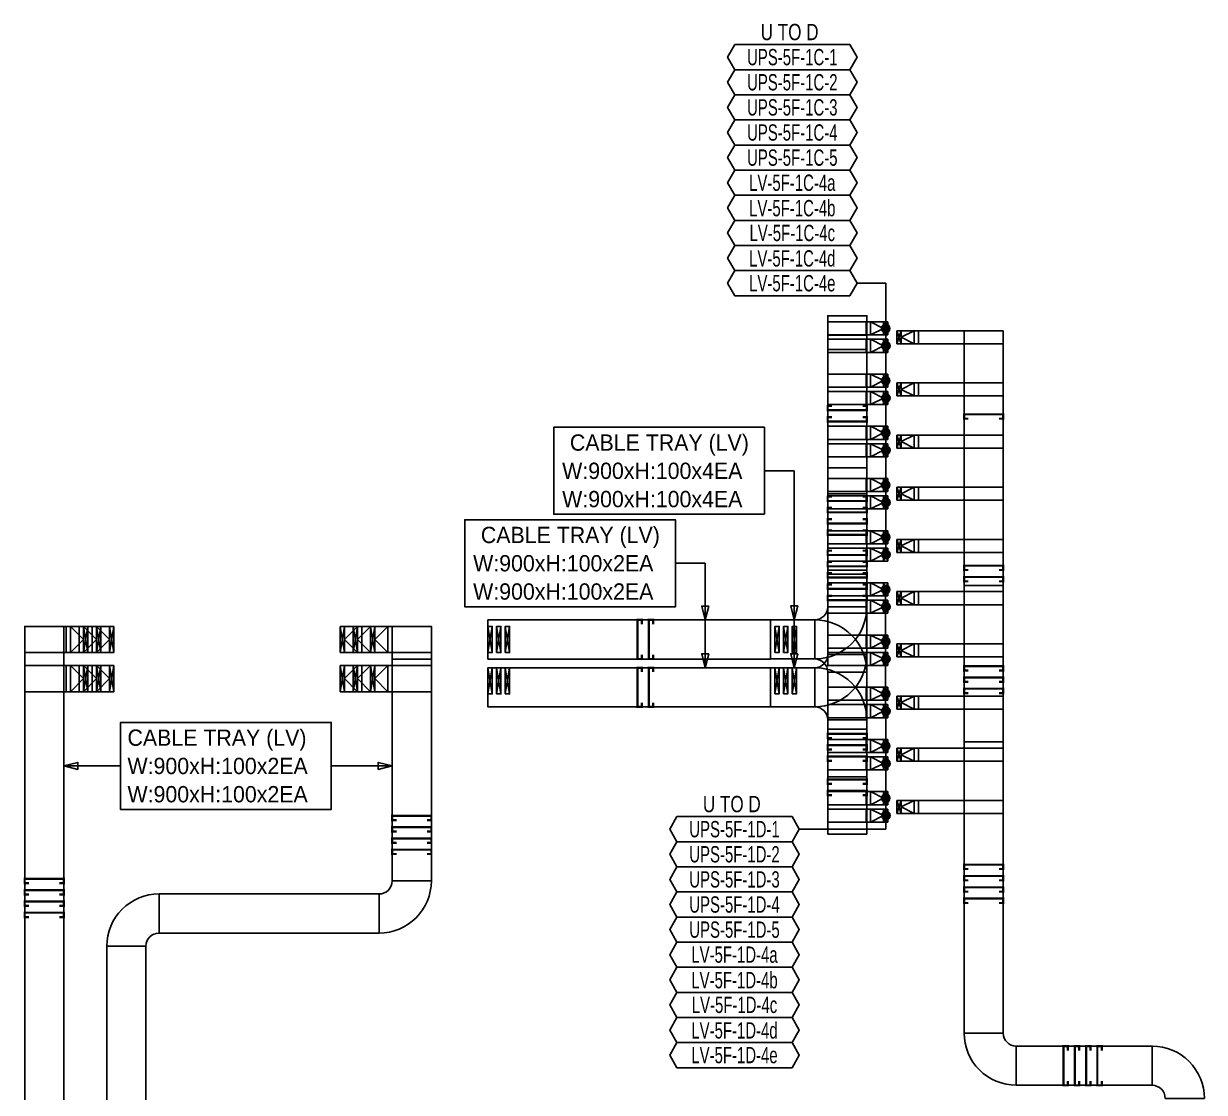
# Model space of a CAD drawing. Header units: millimetres. Extents: x 31670 to 374393, y -351975 to 839589.
# Drawn here: x 310275 to 337425, y 398588 to 423160 of the extents above; entities that cross this region are included whole.
import ezdxf
from ezdxf.enums import TextEntityAlignment as Align

# ---------------------------------------------------------------- set-up
doc = ezdxf.new("R2010")
doc.units = ezdxf.units.MM
doc.header["$LTSCALE"] = 150
for name, color, linetype in [('-----26 Electrical Cable Tray_HV_N', 30, 'Continuous'), ('-----26 Electrical Cable Tray_LV_UPS1', 6, 'Continuous'), ('-----26 Electrical Cable Tray_LV_UPS2', 2, 'Continuous'), ('-----26 Electrical Cable Tray_LV_UPSBAT', 11, 'Continuous'), ('-----29 주기', 1, 'Continuous'), ('-----30 Text', 2, 'Continuous'), ('-----99 Cable Schedule', 2, 'Continuous')]:
    doc.layers.add(name, color=color, linetype=linetype)
doc.styles.add('ELEC', font='')
doc.styles.get('ELEC').set_extended_font_data('Dotum')

# ---------------------------------------------------------------- blocks, each defined once
blk = doc.blocks.new('A$495596483691')
at = {"color": 0}
for p, q in [((100, 600), (0, 600)), ((0, 600), (0, 0)), ((500, 600), (100, 600)), ((500, 0), (500, 600)), ((0, 0), (100, 0)), ((100, 0), (500, 0))]:
    blk.add_line(p, q, dxfattribs=at)
at = {"color": 8}
for p, q in [((400, 300), (100, 600)), ((100, 600), (100, 0)), ((400, 0), (400, 600)), ((400, 600), (500, 0)), ((500, 600), (400, 0)), ((400, 300), (100, 0))]:
    blk.add_line(p, q, dxfattribs=at)
blk = doc.blocks.new('A$550585017316')
at = {"color": 0}
for p, q in [((400, 300), (0, 300)), ((0, 300), (0, 0)), ((500, 300), (400, 300)), ((500, 0), (500, 300)), ((0, 0), (400, 0)), ((400, 0), (500, 0))]:
    blk.add_line(p, q, dxfattribs=at)
at = {"color": 8}
for p, q in [((100, 0), (0, 300)), ((0, 0), (100, 300)), ((100, 150), (400, 300)), ((100, 300), (100, 0)), ((400, 0), (400, 300)), ((100, 150), (400, 0))]:
    blk.add_line(p, q, dxfattribs=at)
blk = doc.blocks.new('A$C9a0ab699')
h = blk.add_hatch(color=0)
edge = h.paths.add_edge_path()
edge.add_arc((64.00719340983778, 64.00719340983778), 64.0071934098378, 720.0000000000341, 1080.000000000034, ccw=False)
at = {"color": 0}
blk.add_circle((64.00719340983778, 64.00719340983778), 64.0071934098378, dxfattribs=at)

msp = doc.modelspace()

# ---------------------------------------------------------------- linework, layer by layer
at = {"layer": '-----26 Electrical Cable Tray_HV_N', "color": 1}
for p, q in [((327309.67757764, 412878.1287486936), (327994.6586072148, 412878.1287486936)), ((325262.7616857484, 410753.167597133), (325947.7427153232, 410753.167597133))]:
    msp.add_line(p, q, dxfattribs=at)
for points in [[(327309.67757764, 411878.1287486936), (327309.67757764, 413878.1287486936), (322463.6581755007, 413878.1287486936), (322463.6581755007, 411878.1287486936)], [(325262.7616857484, 409753.167597133), (325262.7616857484, 411753.167597133), (320416.7422836091, 411753.167597133), (320416.7422836091, 409753.167597133)]]:
    msp.add_lwpolyline(points, close=True, dxfattribs=at)
for points in [[(327994.6589661316, 409451.5882040336), (328074.6589661316, 409771.5882040336), (327914.6589661316, 409771.5882040336), (327994.6589661316, 409451.5882040336), (327994.6581119095, 412878.1287486936)], [(325947.74307424, 409449.9993575179), (326027.74307424, 409769.9993575179), (325867.74307424, 409769.9993575179), (325947.74307424, 409449.9993575179), (325947.7427153232, 410753.167597133)], [(325947.7433767612, 408351.594493241), (326027.7433767612, 408671.594493241), (325867.7433767612, 408671.594493241), (325947.7433767612, 408351.594493241), (325947.7430737965, 409451.609548932)], [(327994.664746261, 408351.5950570013), (328074.664746261, 408671.5950570013), (327914.664746261, 408671.5950570013), (327994.664746261, 408351.5950570013), (327994.6644432963, 409451.6101126923)]]:
    msp.add_lwpolyline(points, dxfattribs=at)
at = {"layer": '-----26 Electrical Cable Tray_HV_N', "color": 1, "elevation": -3.247652379101243e-10}
msp.add_lwpolyline([(312503.2034116384, 405093.0865571192), (312503.2034116384, 407093.0865571192), (317349.2228137777, 407093.0865571192), (317349.2228137777, 405093.0865571192)], close=True, dxfattribs=at)
for points in [[(311200.0351720232, 406093.086916036), (311520.0351720232, 406173.086916036), (311520.0351720232, 406013.086916036), (311200.0351720232, 406093.086916036), (312503.2034116384, 406093.0865571192)], [(318750.00193426, 406093.08699431), (318430.00193426, 406173.08699431), (318430.00193426, 406013.08699431), (318750.00193426, 406093.08699431), (317349.2228137777, 406093.0865571192)]]:
    msp.add_lwpolyline(points, dxfattribs=at)
at = {"layer": '-----26 Electrical Cable Tray_LV_UPS1'}
for points, elevation in [([(329664.3455995221, 409751.5928692318), (328764.3455995221, 409751.5928692318), (328764.3409343238, 416444.8697432568), (329664.3409343238, 416444.8697432568)], -3.247652379101243e-10), ([(329648.9231106067, 416301.5882041135), (328764.3442871577, 416301.5882041135), (328764.3442871577, 416001.5882041135), (329648.9231106067, 416001.5882041135)], 4.659070124867479e-10), ([(329648.9231106067, 415101.5882041135), (328764.3442871577, 415101.5882041135), (328764.3442871577, 414801.5882041135), (329648.9231106067, 414801.5882041135)], 4.659070124867479e-10), ([(329648.9231106067, 413901.5882041135), (328764.3442871577, 413901.5882041135), (328764.3442871577, 413601.5882041135), (329648.9231106067, 413601.5882041135)], 4.659070124867479e-10), ([(329664.3455995221, 409751.5928692318), (328764.3455995221, 409751.5928692318), (328764.3409343238, 412947.9368015878), (329664.3409343238, 412947.9368015878)], -3.247652379101243e-10), ([(329648.9231106067, 412701.5882041135), (328764.3442871577, 412701.5882041135), (328764.3442871577, 412401.5882041135), (329648.9231106067, 412401.5882041135)], 4.659070124867479e-10), ([(329648.9231106067, 411501.5882041135), (328764.3442871577, 411501.5882041135), (328764.3442871577, 411201.5882041135), (329648.9231106067, 411201.5882041135)], 4.659070124867479e-10), ([(329664.3455995221, 409751.5928692318), (328764.3455995221, 409751.5928692318), (328764.3409343238, 410595.883725449), (329664.3409343238, 410595.883725449)], -3.247652379101243e-10), ([(329648.9231106068, 410301.5882041135), (328764.3442871577, 410301.5882041135), (328764.3442871577, 410001.5882041135), (329648.9231106068, 410001.5882041135)], 4.659070124867479e-10), ([(327449.9231097142, 409450.0040227161), (327449.9231097142, 408550.0040227161), (320949.9999995644, 408549.9993575179), (320949.9999995644, 409449.9993575179)], -3.247652379101243e-10), ([(327449.9231097142, 409450.0040227161), (327449.9231097142, 408550.0040227161), (320949.9999995644, 408549.9993575179), (320949.9999995644, 409449.9993575179)], -3.247652379101243e-10), ([(328464.3455995218, 409451.5922495404), (328464.3455995218, 408551.5922495404), (327449.9231097142, 408551.5869190588), (327449.9231097142, 409451.5869190588)], -3.247652379101243e-10), ([(328464.3455995218, 409451.5922495404), (328464.3455995218, 408551.5922495404), (327449.9231097142, 408551.5869190588), (327449.9231097142, 409451.5869190588)], -3.247652379101243e-10), ([(311850.0000000124, 409299.9999999713), (310300.040169657, 409300.0061523067), (310300.040169657, 408700.0061523067), (311850.0000000124, 408699.9999999713)], -6.1140569280439e-10), ([(311250.0000000124, 409299.9999999714), (310300.0401696527, 409300.0019190228), (310300.0401696527, 408700.0019190228), (311250.0000000124, 408699.9999999714)], -6.1140569280439e-10), ([(311550.0000000124, 409299.9999999713), (310300.0401696527, 409299.9976857387), (310300.0401696527, 408699.9976857387), (311550.0000000124, 408699.9999999713)], -6.1140569280439e-10), ([(318049.9999986718, 409299.9980725431), (319650.0000017668, 409299.9938095788), (319650.0000017668, 408699.9938095788), (318049.9999986718, 408699.9980725431)], -3.247652379101243e-10), ([(318349.9999986718, 409299.9980725431), (319650.0000017668, 409299.9938095788), (319650.0000017668, 408699.9938095788), (318349.9999986718, 408699.9980725431)], -3.247652379101243e-10), ([(318649.9999986718, 409299.9980725432), (319650.0000017668, 409299.9938095788), (319650.0000017668, 408699.9938095788), (318649.9999986718, 408699.9980725432)], -3.247652379101243e-10), ([(318749.9999640653, 409299.9980548785), (319649.9999640653, 409299.9980548785), (319650.0041469014, 403449.9987151028), (318750.0041469015, 403449.9987151028)], -3.247652379101243e-10), ([(318749.9999640653, 409299.9980548785), (319649.9999640653, 409299.9980548785), (319650.0041469014, 403449.9987151028), (318750.0041469015, 403449.9987151028)], -3.247652379101243e-10), ([(320949.9999995644, 408699.9993575179), (320949.9999995644, 409299.9993575179), (321049.9999995644, 409299.9993575179), (321049.9999995644, 408699.9993575179)], -3.247652379101243e-10), ([(321149.9999995644, 408699.9993575179), (321149.9999995644, 409299.9993575179), (321249.9999995644, 409299.9993575179), (321249.9999995644, 408699.9993575179)], -3.247652379101243e-10), ([(321349.9999995644, 408699.9993575179), (321349.9999995644, 409299.9993575179), (321449.9999995644, 409299.9993575179), (321449.9999995644, 408699.9993575179)], -3.247652379101243e-10), ([(327549.9231097142, 408701.5869190588), (327549.9231097142, 409301.5869190588), (327649.9231097142, 409301.5869190588), (327649.9231097142, 408701.5869190588)], -3.247652379101243e-10), ([(327749.9231097142, 408701.5869190588), (327749.9231097142, 409301.5869190588), (327849.9231097142, 409301.5869190588), (327849.9231097142, 408701.5869190588)], -3.247652379101243e-10), ([(327949.9231097142, 408701.5869190588), (327949.9231097142, 409301.5869190588), (328049.9231097142, 409301.5869190588), (328049.9231097142, 408701.5869190588)], -3.247652379101243e-10), ([(329648.9231106068, 409101.5882041135), (328764.3442871577, 409101.5882041135), (328764.3442871577, 408801.5882041135), (329648.9231106068, 408801.5882041135)], 4.659070124867479e-10), ([(329664.3455995221, 406939.8971970459), (328764.3455995221, 406939.8971970459), (328764.3409343238, 408251.5922495404), (329664.3409343238, 408251.5922495404)], -3.247652379101243e-10), ([(329664.3455995221, 404525.2745235959), (328764.3455995221, 404525.2745235959), (328764.3409343238, 408251.5922495404), (329664.3409343238, 408251.5922495404)], -3.247652379101243e-10), ([(329648.9231106068, 407901.5882041135), (328764.3442871577, 407901.5882041135), (328764.3442871577, 407601.5882041135), (329648.9231106068, 407601.5882041135)], 4.659070124867479e-10), ([(329648.9231106068, 406701.5882041135), (328764.3442871577, 406701.5882041135), (328764.3442871577, 406401.5882041135), (329648.9231106068, 406401.5882041135)], 4.659070124867479e-10), ([(329648.9231106068, 405501.5882041135), (328764.3442871577, 405501.5882041135), (328764.3442871577, 405201.5882041135), (329648.9231106068, 405201.5882041135)], 4.659070124867479e-10), ([(313388.0006425663, 402249.9945322666), (313388.0006425663, 403149.9945322666), (318450.00405375, 403149.9987151027), (318450.00405375, 402249.9987151028)], 3.474488463339006e-10), ([(313388.0006425663, 402249.9945322666), (313388.0006425663, 403149.9945322666), (318450.00405375, 403149.9987151027), (318450.00405375, 402249.9987151028)], 3.474488463339006e-10), ([(313088.0038846025, 389449.9950876782), (312188.0038846026, 389449.9950876782), (312187.9994370252, 401949.9959498909), (313087.9994370252, 401949.9959498909)], -2.736249949006636e-08), ([(313088.0038846025, 389449.9950876782), (312188.0038846026, 389449.9950876782), (312187.9994370252, 401949.9959498909), (313087.9994370252, 401949.9959498909)], -2.736249949006636e-08)]:
    msp.add_lwpolyline(points, close=True, dxfattribs=dict(at, elevation=elevation))
at = {"layer": '-----26 Electrical Cable Tray_LV_UPS1', "ltscale": 7.5, "const_width": 50}
for points, elevation in [([(329564.3503252223, 414111.8292552349), (329664.3503252223, 414111.8292552349), (329664.3503252223, 414011.8292552349), (328764.4206495933, 414011.843804869), (328764.4206495933, 414111.843804869), (328864.4206495933, 414111.843804869)], -4.751130347375143e-09), ([(329564.3455995221, 411765.3456505828), (329664.3455995221, 411765.3456505828), (329664.3455995221, 411665.3456505828), (328764.415923893, 411665.3602002169), (328764.415923893, 411765.3602002169), (328864.415923893, 411765.3602002169)], -3.247652379101243e-10), ([(329564.3408738218, 411505.5296416916), (329664.3408738218, 411505.5296416916), (329664.3408738218, 411405.5296416916), (328764.4111981928, 411405.5441913257), (328764.4111981928, 411505.5441913257), (328864.4111981928, 411505.5441913257)], 4.293148987013037e-09), ([(329564.3503252223, 410523.4279565872), (329664.3503252223, 410523.4279565872), (329664.3503252223, 410423.4279565872), (328764.4206495933, 410423.4425062212), (328764.4206495933, 410523.4425062212), (328864.4206495933, 410523.4425062212)], -4.751130347375143e-09), ([(329564.3455995221, 410263.611947696), (329664.3455995221, 410263.611947696), (329664.3455995221, 410163.611947696), (328764.415923893, 410163.62649733), (328764.415923893, 410263.62649733), (328864.415923893, 410263.62649733)], -3.247652379101243e-10), ([(329564.3408738218, 410003.7959388047), (329664.3408738218, 410003.7959388047), (329664.3408738218, 409903.7959388047), (328764.4111981928, 409903.8104884388), (328764.4111981928, 410003.8104884388), (328864.4111981928, 410003.8104884388)], 4.293148987013037e-09), ([(324489.8781663834, 409349.9993575179), (324489.8781663834, 409449.9993575179), (324389.8781663834, 409449.9993575179), (324389.8927160174, 408550.0696818889), (324489.8927160174, 408550.0696818889), (324489.8927160174, 408650.0696818889)], 3.84456475481338e-10), ([(324749.6941752746, 409350.0040832181), (324749.6941752746, 409450.0040832181), (324649.6941752746, 409450.0040832181), (324649.7087249086, 408550.0744075891), (324749.7087249086, 408550.0744075891), (324749.7087249086, 408650.0744075891)], -4.137683191712752e-09), ([(329564.3455995221, 406730.0888270596), (329664.3455995221, 406730.0888270596), (329664.3455995221, 406830.0888270596), (328764.415923893, 406830.0742774255), (328764.415923893, 406730.0742774255), (328864.415923893, 406730.0742774255)], -3.247652379101243e-10), ([(329564.3455995221, 405681.6376318764), (329664.3455995221, 405681.6376318764), (329664.3455995221, 405781.6376318764), (328764.415923893, 405781.6230822423), (328764.415923893, 405681.6230822423), (328864.415923893, 405681.6230822423)], -3.247652379101243e-10), ([(318850.0871215577, 404845.9897762989), (318750.0871215577, 404845.9897762989), (318750.0871215577, 404945.9897762989), (319650.0167971867, 404945.9752266649), (319650.0167971867, 404845.9752266649), (319550.0167971867, 404845.9752266649)], 1.324165376367215e-08), ([(318850.0823958575, 404586.1737674077), (318750.0823958575, 404586.1737674077), (318750.0823958575, 404686.1737674077), (319650.0120714865, 404686.1592177736), (319650.0120714865, 404586.1592177736), (319550.0120714865, 404586.1592177736)], 8.719514096478057e-09), ([(310400.1023700627, 403137.3347321508), (310300.1023700627, 403137.3347321508), (310300.1023700627, 403237.3347321508), (311200.0320456917, 403237.3201825168), (311200.0320456917, 403137.3201825168), (311100.0320456917, 403137.3201825168)], -4.52213966719409e-09)]:
    msp.add_lwpolyline(points, dxfattribs=dict(at, elevation=elevation))
at = {"layer": '-----26 Electrical Cable Tray_LV_UPS1'}
for points, elevation in [([(328764.3455995221, 409751.5928692318), (328764.3455995221, 409751.5928692318, -0.414213562373095), (328464.3455995221, 409451.5928692318), (328464.3455995221, 409451.5928692318), (328464.3455995221, 408551.5928692318, 0.4142135623731661), (329664.3455995221, 409751.5928692318)], -3.247652379101243e-10), ([(328764.3455995221, 409751.5928692318), (328764.3455995221, 409751.5928692318, -0.414213562373095), (328464.3455995221, 409451.5928692318), (328464.3455995221, 409451.5928692318), (328464.3455995221, 408551.5928692318, 0.4142135623731661), (329664.3455995221, 409751.5928692318)], -3.247652379101243e-10), ([(328764.3455995218, 408251.5922495404), (329664.3455995218, 408251.5922495404), (329664.3455995218, 408251.5922495404), (329664.3455995218, 409751.5922495404), (328764.3455995218, 409751.5922495404, -0.414213562373095), (328464.3455995218, 409451.5922495404), (328464.3455995218, 408551.5922495404), (328464.3455995218, 408551.5922495404, -0.414213562373095)], -3.247652379101243e-10), ([(328764.3455995221, 408251.5916298489), (328764.3455995221, 408251.5916298489, 0.414213562373095), (328464.3455995221, 408551.5916298489), (328464.3455995221, 408551.5916298489), (328464.3455995221, 409451.5916298489, -0.4142135623731661), (329664.3455995221, 408251.5916298489)], -3.247652379101243e-10), ([(318450.00405375, 403149.9987151028), (318450.00405375, 403149.9987151028, 0.414213562373095), (318750.00405375, 403449.9987151028), (318750.00405375, 403449.9987151028), (319650.00405375, 403449.9987151028, -0.4142135623731661), (318450.00405375, 402249.9987151028)], 3.474488463339006e-10), ([(318450.00405375, 403149.9987151028), (318450.00405375, 403149.9987151028, 0.414213562373095), (318750.00405375, 403449.9987151028), (318750.00405375, 403449.9987151028), (319650.00405375, 403449.9987151028, -0.4142135623731661), (318450.00405375, 402249.9987151028)], 3.474488463339006e-10), ([(313388.0006425663, 402249.9959498909), (313388.0006425663, 402249.9959498909, 0.414213562373095), (313088.0006425663, 401949.9959498909), (313088.0006425663, 401949.9959498909), (312188.0006425663, 401949.9959498909, -0.4142135623731661), (313388.0006425663, 403149.9959498909)], -9.017001923320742e-09), ([(313388.0006425663, 402249.9959498909), (313388.0006425663, 402249.9959498909, 0.414213562373095), (313088.0006425663, 401949.9959498909), (313088.0006425663, 401949.9959498909), (312188.0006425663, 401949.9959498909, -0.4142135623731661), (313388.0006425663, 403149.9959498909)], -9.017001923320742e-09)]:
    msp.add_lwpolyline(points, format="xyb", close=True, dxfattribs=dict(at, elevation=elevation))
msp.add_lwpolyline([(311200.0023184238, 388249.9961304127), (310300.0023184239, 388249.9961304127), (310300.0410767566, 409300.0016768873), (311200.0410767565, 409300.0016768873)], close=True, dxfattribs=at)
msp.add_lwpolyline([(311200.0023184238, 388249.9961304127), (310300.0023184239, 388249.9961304127), (310300.0410767566, 409300.0016768873), (311200.0410767565, 409300.0016768873)], close=True, dxfattribs=at)
for points, elevation in [([(321049.9999995644, 408699.9993575179), (320949.9999995644, 409299.9993575179)], -6.1140569280439e-10), ([(321049.9999995644, 409299.9993575179), (320949.9999995644, 408699.9993575179)], -6.1140569280439e-10), ([(321249.9999995644, 408699.9993575179), (321149.9999995644, 409299.9993575179)], -6.1140569280439e-10), ([(321249.9999995644, 409299.9993575179), (321149.9999995644, 408699.9993575179)], -6.1140569280439e-10), ([(321449.9999995644, 408699.9993575179), (321349.9999995644, 409299.9993575179)], -6.1140569280439e-10), ([(321449.9999995644, 409299.9993575179), (321349.9999995644, 408699.9993575179)], -6.1140569280439e-10), ([(327649.9231097142, 408701.5869190588), (327549.9231097142, 409301.5869190588)], -3.247652379101243e-10), ([(327649.9231097142, 409301.5869190588), (327549.9231097142, 408701.5869190588)], -3.247652379101243e-10), ([(327849.9231097142, 408701.5869190588), (327749.9231097142, 409301.5869190588)], -3.247652379101243e-10), ([(327849.9231097142, 409301.5869190588), (327749.9231097142, 408701.5869190588)], -3.247652379101243e-10), ([(328049.9231097142, 408701.5869190588), (327949.9231097142, 409301.5869190588)], -3.247652379101243e-10), ([(328049.9231097142, 409301.5869190588), (327949.9231097142, 408701.5869190588)], -3.247652379101243e-10)]:
    msp.add_lwpolyline(points, dxfattribs=dict(at, elevation=elevation))
at = {"layer": '-----26 Electrical Cable Tray_LV_UPS1', "ltscale": 7.5, "const_width": 50}
msp.add_lwpolyline([(310400.1070957629, 403397.150741042), (310300.1070957629, 403397.150741042), (310300.1070957629, 403497.150741042), (311200.0367713919, 403497.136191408), (311200.0367713919, 403397.136191408), (311100.0367713919, 403397.136191408)], dxfattribs=at)
at = {"layer": '-----26 Electrical Cable Tray_LV_UPS2'}
for points in [[(329664.3455995221, 408651.5941086147), (328764.3455995221, 408651.5941086147), (328764.3409343238, 415995.7729981007), (329664.3409343238, 415995.7729981007)], [(329664.3455995221, 408651.5941086147), (328764.3455995221, 408651.5941086147), (328764.3409343238, 415666.0165970849), (329664.3409343238, 415666.0165970849)], [(329664.3455995221, 408651.5941086147), (328764.3455995221, 408651.5941086147), (328764.3409343238, 412351.6082815766), (329664.3409343238, 412351.6082815766)], [(329664.3463311136, 408651.5975250351), (328764.3463311136, 408651.5975250351), (328764.3416659154, 410498.8818175388), (329664.3416659154, 410498.8818175388)], [(311200.0026367649, 388249.9961304127), (310300.002636765, 388249.9961304127), (310300.0444677811, 408400.003541236), (311200.0444677811, 408400.003541236)], [(311200.0026367649, 388249.9961304127), (310300.002636765, 388249.9961304127), (310300.0444677811, 408400.003541236), (311200.044467781, 408400.003541236)], [(318049.9999986718, 408399.9980725431), (319650.0003943202, 408399.9938095789), (319650.0003943202, 407799.9938095789), (318049.9999986718, 407799.9980725431)], [(318349.9999986718, 408399.9980725431), (319650.0003943202, 408399.9938095789), (319650.0003943202, 407799.9938095789), (318349.9999986718, 407799.9980725431)], [(318649.9999986718, 408399.9980725432), (319650.0003943202, 408399.9938095789), (319650.0003943202, 407799.9938095789), (318649.9999986718, 407799.9980725432)], [(320949.9998919046, 407749.9995369506), (320949.9998919046, 408349.9995369506), (321049.9998919046, 408349.9995369506), (321049.9998919046, 407749.9995369506)], [(327449.9231097142, 408350.0040227161), (327449.9231097142, 407450.0040227161), (320949.9999995644, 407449.9993575179), (320949.9999995644, 408349.9993575179)], [(327449.9231097142, 408350.0040227161), (327449.9231097142, 407450.0040227161), (320949.9999995644, 407449.9993575179), (320949.9999995644, 408349.9993575179)], [(321149.9998919046, 407749.9995369506), (321149.9998919046, 408349.9995369506), (321249.9998919046, 408349.9995369506), (321249.9998919046, 407749.9995369506)], [(321349.9998919046, 407749.9995369506), (321349.9998919046, 408349.9995369506), (321449.9998919046, 408349.9995369506), (321449.9998919046, 407749.9995369506)], [(328464.3463311136, 408351.5975250351), (328464.3463311136, 407451.5975250351), (327449.923841306, 407451.5921945535), (327449.923841306, 408351.5921945535)], [(328464.3463311136, 408351.5975250351), (328464.3463311136, 407451.5975250351), (327449.923841306, 407451.5921945535), (327449.923841306, 408351.5921945535)], [(327549.9237336461, 407751.5923739863), (327549.9237336461, 408351.5923739863), (327649.9237336461, 408351.5923739863), (327649.9237336461, 407751.5923739863)], [(327749.9237336461, 407751.5923739863), (327749.9237336461, 408351.5923739863), (327849.9237336461, 408351.5923739863), (327849.9237336461, 407751.5923739863)], [(327949.9237336461, 407751.5923739863), (327949.9237336461, 408351.5923739863), (328049.9237336461, 408351.5923739863), (328049.9237336461, 407751.5923739863)], [(329664.3455995221, 404525.2745235959), (328764.3455995221, 404525.2745235959), (328764.3463311136, 407151.5975250351), (329664.3463311136, 407151.5975250351)], [(329664.3509963118, 405839.9024725406), (328764.3509963118, 405839.9024725406), (328764.3463311136, 407151.5975250351), (329664.3463311136, 407151.5975250351)]]:
    msp.add_lwpolyline(points, close=True, dxfattribs=at)
for points, elevation in [([(329648.9231106068, 415901.5882041135), (328764.3442871578, 415901.5882041135), (328764.3442871578, 415601.5882041135), (329648.9231106068, 415601.5882041135)], 4.659070124867479e-10), ([(329648.9231106068, 414701.5882041135), (328764.3442871578, 414701.5882041135), (328764.3442871578, 414401.5882041135), (329648.9231106068, 414401.5882041135)], 4.659070124867479e-10), ([(329648.9231106068, 413501.5882041135), (328764.3442871578, 413501.5882041135), (328764.3442871578, 413201.5882041135), (329648.9231106068, 413201.5882041135)], 4.659070124867479e-10), ([(329648.9231106068, 412301.5882041135), (328764.3442871578, 412301.5882041135), (328764.3442871578, 412001.5882041135), (329648.9231106068, 412001.5882041135)], 4.659070124867479e-10), ([(329648.9231106068, 411101.5882041135), (328764.3442871578, 411101.5882041135), (328764.3442871578, 410801.5882041135), (329648.9231106068, 410801.5882041135)], 4.659070124867479e-10), ([(329648.9231106068, 409901.5882041135), (328764.3442871578, 409901.5882041135), (328764.3442871578, 409601.5882041135), (329648.9231106068, 409601.5882041135)], 4.659070124867479e-10), ([(329648.9231106068, 408701.5882041135), (328764.3442871578, 408701.5882041135), (328764.3442871578, 408401.5882041135), (329648.9231106068, 408401.5882041135)], 4.659070124867479e-10), ([(311850.0000020781, 408399.9980724753), (310300.0401717226, 408400.0042248107), (310300.0401717226, 407800.0042248107), (311850.0000020781, 407799.9980724753)], -1.22281138560878e-09), ([(311250.0000020781, 408399.9980724754), (310300.0401717183, 408399.9999915268), (310300.0401717183, 407799.9999915268), (311250.0000020781, 407799.9980724754)], -1.22281138560878e-09), ([(311550.0000020781, 408399.9980724753), (310300.0401717183, 408399.9957582427), (310300.0401717183, 407799.9957582427), (311550.0000020781, 407799.9980724753)], -1.22281138560878e-09), ([(318749.9999640653, 408549.9980725431), (319649.9999640653, 408549.9980725431), (319650.00405375, 403449.9987151028), (318750.00405375, 403449.9987151028)], -3.247652379101243e-10), ([(318749.9999640653, 408549.9980725431), (319649.9999640653, 408549.9980725431), (319650.00405375, 403449.9987151028), (318750.00405375, 403449.9987151028)], -3.247652379101243e-10), ([(329648.9231106068, 407501.5882041135), (328764.3442871578, 407501.5882041135), (328764.3442871578, 407201.5882041135), (329648.9231106068, 407201.5882041135)], 4.659070124867479e-10), ([(329648.9231106068, 406301.5882041135), (328764.3442871578, 406301.5882041135), (328764.3442871578, 406001.5882041135), (329648.9231106068, 406001.5882041135)], 4.659070124867479e-10), ([(329648.9231106068, 405101.5882041135), (328764.3442871578, 405101.5882041135), (328764.3442871578, 404801.5882041135), (329648.9231106068, 404801.5882041135)], 4.659070124867479e-10), ([(313388.0006425663, 402249.9959498909), (313388.0006425663, 403149.9959498909), (318450.00405375, 403149.9987151027), (318450.00405375, 402249.9987151028)], 3.474488463339006e-10), ([(313388.0006425663, 402249.9959498909), (313388.0006425663, 403149.9959498909), (318450.00405375, 403149.9987151027), (318450.00405375, 402249.9987151028)], 3.474488463339006e-10), ([(313088.0042029436, 389449.9950876782), (312188.0042029436, 389449.9950876782), (312187.9994370252, 401949.9959498909), (313087.9994370252, 401949.9959498909)], -2.736249949006636e-08), ([(313088.0042029436, 389449.9950876782), (312188.0042029436, 389449.9950876782), (312187.9994370252, 401949.9959498909), (313087.9994370252, 401949.9959498909)], -2.736249949006636e-08)]:
    msp.add_lwpolyline(points, close=True, dxfattribs=dict(at, elevation=elevation))
at = {"layer": '-----26 Electrical Cable Tray_LV_UPS2', "ltscale": 7.5, "const_width": 50}
for points, elevation in [([(329564.4177000772, 414371.6452631133), (329664.4177000772, 414371.6452631133), (329664.4177000772, 414271.6452631133), (328764.4880244482, 414271.6598127473), (328764.4880244482, 414371.6598127473), (328864.4880244482, 414371.6598127473)], -9.273270014569234e-09), ([(329564.3814138115, 412284.977667939), (329664.3814138115, 412284.977667939), (329664.3814138115, 412184.977667939), (328764.4517381825, 412184.9922175731), (328764.4517381825, 412284.9922175731), (328864.4517381825, 412284.9922175731)], -9.273270014569234e-09), ([(329564.3772132301, 412025.1616590393), (329664.3772132301, 412025.1616590393), (329664.3772132301, 411925.1616590393), (328764.4475376011, 411925.1762086734), (328764.4475376011, 412025.1762086734), (328864.4475376011, 412025.1762086734)], -4.751130347375143e-09), ([(329564.3587263851, 411043.0599743866), (329664.3587263851, 411043.0599743866), (329664.3587263851, 410943.0599743866), (328764.4290507561, 410943.0745240207), (328764.4290507561, 411043.0745240207), (328864.4290507561, 411043.0745240207)], -1.379540968176332e-08), ([(329564.3545258037, 410783.2439654869), (329664.3545258037, 410783.2439654869), (329664.3545258037, 410683.2439654869), (328764.4248501747, 410683.2585151209), (328764.4248501747, 410783.2585151209), (328864.4248501747, 410783.2585151209)], -9.273270014569234e-09), ([(324489.8781663834, 408249.9993575179), (324489.8781663834, 408349.9993575179), (324389.8781663834, 408349.9993575179), (324389.8927160174, 407450.0696818889), (324489.8927160174, 407450.0696818889), (324489.8927160174, 407550.0696818889)], 7.319053218152405e-10), ([(324749.6941752746, 408250.0040832181), (324749.6941752746, 408350.0040832181), (324649.6941752746, 408350.0040832181), (324649.7087249086, 407450.0744075891), (324749.7087249086, 407450.0744075891), (324749.7087249086, 407550.0744075891)], -3.79023434537885e-09), ([(329564.3503252223, 406470.2728181684), (329664.3503252223, 406470.2728181684), (329664.3503252223, 406570.2728181684), (328764.4206495933, 406570.2582685343), (328764.4206495933, 406470.2582685343), (328864.4206495933, 406470.2582685343)], -4.751130347375143e-09), ([(329564.3545258037, 406210.4568092687), (329664.3545258037, 406210.4568092687), (329664.3545258037, 406310.4568092687), (328764.4248501747, 406310.4422596346), (328764.4248501747, 406210.4422596346), (328864.4248501747, 406210.4422596346)], -9.273270014569234e-09), ([(329564.3503252223, 405421.8216229852), (329664.3503252223, 405421.8216229852), (329664.3503252223, 405521.8216229852), (328764.4206495933, 405521.8070733511), (328764.4206495933, 405421.8070733511), (328864.4206495933, 405421.8070733511)], -4.751130347375143e-09), ([(318850.0781952761, 404326.357758508), (318750.0781952761, 404326.357758508), (318750.0781952761, 404426.357758508), (319650.0078709051, 404426.3432088739), (319650.0078709051, 404326.3432088739), (319550.0078709051, 404326.3432088739)], 4.197374429283967e-09), ([(318850.0739946947, 404066.5417496083), (318750.0739946947, 404066.5417496083), (318750.0739946947, 404166.5417496083), (319650.0036703237, 404166.5271999742), (319650.0036703237, 404066.5271999742), (319550.0036703237, 404066.5271999742)], -3.247652379101243e-10), ([(310400.0274553008, 402877.5147969539), (310300.0274553008, 402877.5147969539), (310300.0274553008, 402977.5147969539), (311199.9571309298, 402977.5002473198), (311199.9571309298, 402877.5002473198), (311099.9571309298, 402877.5002473198)], -9.04427933438818e-09), ([(310400.0232547194, 402617.6987880542), (310300.0232547194, 402617.6987880542), (310300.0232547194, 402717.6987880542), (311199.9529303484, 402717.6842384201), (311199.9529303484, 402617.6842384201), (311099.9529303484, 402617.6842384201)], -1.356641900158227e-08)]:
    msp.add_lwpolyline(points, dxfattribs=dict(at, elevation=elevation))
at = {"layer": '-----26 Electrical Cable Tray_LV_UPS2'}
for points in [[(328764.3455995221, 408651.5941086147), (328764.3455995221, 408651.5941086147, -0.414213562373095), (328464.3455995221, 408351.5941086147), (328464.3455995221, 408351.5941086147), (328464.3455995221, 407451.5941086147, 0.4142135623731661), (329664.3455995221, 408651.5941086147)], [(328764.3455995221, 408651.5941086147), (328764.3455995221, 408651.5941086147, -0.414213562373095), (328464.3455995221, 408351.5941086147), (328464.3455995221, 408351.5941086147), (328464.3455995221, 407451.5941086147, 0.4142135623731661), (329664.3455995221, 408651.5941086147)], [(328764.3463311136, 407151.5975250351), (329664.3463311136, 407151.5975250351), (329664.3463311136, 407151.5975250351), (329664.3463311136, 408651.5975250351), (328764.3463311136, 408651.5975250351, -0.414213562373095), (328464.3463311136, 408351.5975250351), (328464.3463311136, 407451.5975250351), (328464.3463311136, 407451.5975250351, -0.414213562373095)], [(328764.3455995221, 407151.6009414555), (328764.3455995221, 407151.6009414555, 0.414213562373095), (328464.3455995221, 407451.6009414555), (328464.3455995221, 407451.6009414555), (328464.3455995221, 408351.6009414555, -0.4142135623731661), (329664.3455995221, 407151.6009414555)]]:
    msp.add_lwpolyline(points, format="xyb", close=True, dxfattribs=at)
at = {"layer": '-----26 Electrical Cable Tray_LV_UPS2', "elevation": -3.247652379101243e-10}
for points in [[(321049.9998919046, 407749.9995369506), (320949.9998919046, 408349.9995369506)], [(321049.9998919046, 408349.9995369506), (320949.9998919046, 407749.9995369506)], [(321249.9998919046, 407749.9995369506), (321149.9998919046, 408349.9995369506)], [(321249.9998919046, 408349.9995369506), (321149.9998919046, 407749.9995369506)], [(321449.9998919046, 407749.9995369506), (321349.9998919046, 408349.9995369506)], [(321449.9998919046, 408349.9995369506), (321349.9998919046, 407749.9995369506)]]:
    msp.add_lwpolyline(points, dxfattribs=at)
at = {"layer": '-----26 Electrical Cable Tray_LV_UPS2'}
for points in [[(327649.9237336461, 407751.5923739863), (327549.9237336461, 408351.5923739863)], [(327649.9237336461, 408351.5923739863), (327549.9237336461, 407751.5923739863)], [(327849.9237336461, 407751.5923739863), (327749.9237336461, 408351.5923739863)], [(327849.9237336461, 408351.5923739863), (327749.9237336461, 407751.5923739863)], [(328049.9237336461, 407751.5923739863), (327949.9237336461, 408351.5923739863)], [(328049.9237336461, 408351.5923739863), (327949.9237336461, 407751.5923739863)]]:
    msp.add_lwpolyline(points, dxfattribs=at)
for points, elevation in [([(318450.00405375, 403149.9987151028), (318450.00405375, 403149.9987151028, 0.414213562373095), (318750.00405375, 403449.9987151028), (318750.00405375, 403449.9987151028), (319650.00405375, 403449.9987151028, -0.4142135623731661), (318450.00405375, 402249.9987151028)], 3.474488463339006e-10), ([(318450.00405375, 403149.9987151028), (318450.00405375, 403149.9987151028, 0.414213562373095), (318750.00405375, 403449.9987151028), (318750.00405375, 403449.9987151028), (319650.00405375, 403449.9987151028, -0.4142135623731661), (318450.00405375, 402249.9987151028)], 3.474488463339006e-10), ([(313388.0006425663, 402249.9959498909), (313388.0006425663, 402249.9959498909, 0.414213562373095), (313088.0006425663, 401949.9959498909), (313088.0006425663, 401949.9959498909), (312188.0006425663, 401949.9959498909, -0.4142135623731661), (313388.0006425663, 403149.9959498909)], -9.017001923320742e-09), ([(313388.0006425663, 402249.9959498909), (313388.0006425663, 402249.9959498909, 0.414213562373095), (313088.0006425663, 401949.9959498909), (313088.0006425663, 401949.9959498909), (312188.0006425663, 401949.9959498909, -0.4142135623731661), (313388.0006425663, 403149.9959498909)], -9.017001923320742e-09)]:
    msp.add_lwpolyline(points, format="xyb", close=True, dxfattribs=dict(at, elevation=elevation))
at = {"layer": '-----26 Electrical Cable Tray_LV_UPSBAT'}
for points in [[(332800.0000000143, 416100.0012849991), (330850.9231106068, 416100.0012849991), (330850.9231106068, 415800.0012849991), (332800.0000000143, 415800.0012849991)], [(332800.0000000143, 416100.0012849991), (331900.0000000143, 416100.0012849991), (331900.000000014, 399951.5882040573), (332800.000000014, 399951.5882040573)], [(332800.0000000143, 414900.0012849991), (330850.9231106068, 414900.0012849991), (330850.9231106068, 414600.0012849991), (332800.0000000143, 414600.0012849991)], [(332800.0000000142, 413700.0012849991), (330850.9231106068, 413700.0012849991), (330850.9231106068, 413400.0012849991), (332800.0000000142, 413400.0012849991)], [(332800.0000000142, 412500.0012849991), (330850.9231106068, 412500.0372869733), (330850.9231106068, 412200.0372869733), (332800.0000000142, 412200.0012849991)], [(332800.0000000142, 412500.0192859862), (331900.0000000142, 412500.0192859862), (331900.000000014, 399951.5882040573), (332800.000000014, 399951.5882040573)], [(332800.0000000142, 411300.0012849991), (330850.9231106068, 411300.0372869733), (330850.9231106068, 411000.0372869733), (332800.0000000142, 411000.0012849991)], [(332800.0000000142, 410244.6581663709), (331900.0000000142, 410244.6581663709), (331900.000000014, 399951.5882040573), (332800.000000014, 399951.5882040573)], [(332800.0000000142, 410100.0012849991), (330850.9231106068, 410100.0012849991), (330850.9231106068, 409800.0012849991), (332800.0000000142, 409800.0012849991)], [(332800.0000000142, 408900.0012849991), (330850.9231106068, 408900.0012849991), (330850.9231106068, 408600.0012849991), (332800.0000000142, 408600.0012849991)], [(332800.0000000142, 407700.0012849991), (330850.9231106068, 407700.0372869733), (330850.9231106068, 407400.0372869733), (332800.0000000142, 407400.0012849991)], [(332800.0000000142, 406500.0012849991), (330850.9231106068, 406500.0372869733), (330850.9231106068, 406200.0372869733), (332800.0000000142, 406200.0012849991)], [(332800.0000000142, 406644.6581663709), (331900.0000000142, 406644.6581663709), (331900.000000014, 399951.5882040573), (332800.000000014, 399951.5882040573)], [(332800.0000000142, 405300.0012849991), (330850.9231106068, 405300.0012849991), (330850.9231106068, 405000.0012849991), (332800.0000000142, 405000.0012849991)]]:
    msp.add_lwpolyline(points, close=True, dxfattribs=at)
at = {"layer": '-----26 Electrical Cable Tray_LV_UPSBAT', "ltscale": 7.5, "const_width": 50}
for points in [[(332700.0002189521, 414077.8047528754), (332800.0002189521, 414077.8047528754), (332800.0002189521, 414177.8047528754), (331900.0705433231, 414177.7902032413), (331900.0705433231, 414077.7902032413), (332000.0705433231, 414077.7902032413)], [(332700.0002189521, 410596.7316130691), (332800.0002189521, 410596.7316130691), (332800.0002189521, 410696.7316130691), (331900.0705433231, 410696.7170634351), (331900.0705433231, 410596.7170634351), (332000.0705433231, 410596.7170634351)], [(332700.0002189521, 408287.338757166), (332800.0002189521, 408287.338757166), (332800.0002189521, 408387.338757166), (331900.0705433231, 408387.3242075319), (331900.0705433231, 408287.3242075319), (332000.0705433231, 408287.3242075319)], [(332700.0002189521, 403722.8323764469), (332800.0002189521, 403722.8323764469), (332800.0002189521, 403822.8323764469), (331900.0705433231, 403822.8178268128), (331900.0705433231, 403722.8178268128), (332000.0705433231, 403722.8178268128)]]:
    msp.add_lwpolyline(points, dxfattribs=at)
for points, elevation in [([(332700.0049446523, 410336.9156041779), (332800.0049446523, 410336.9156041779), (332800.0049446523, 410436.9156041779), (331900.0752690233, 410436.9010545439), (331900.0752690233, 410336.9010545439), (332000.0752690233, 410336.9010545439)], -4.426365109465022e-09), ([(332700.0049446523, 408027.5227482748), (332800.0049446523, 408027.5227482748), (332800.0049446523, 408127.5227482748), (331900.0752690233, 408127.5081986407), (331900.0752690233, 408027.5081986407), (332000.0752690233, 408027.5081986407)], -4.426365109465022e-09), ([(332700.0091452337, 407767.7067393751), (332800.0091452337, 407767.7067393751), (332800.0091452337, 407867.7067393751), (331900.0794696047, 407867.692189741), (331900.0794696047, 407767.692189741), (332000.0794696047, 407767.692189741)], -8.948504776659113e-09), ([(332700.0049446523, 403463.0163675557), (332800.0049446523, 403463.0163675557), (332800.0049446523, 403563.0163675557), (331900.0752690233, 403563.0018179216), (331900.0752690233, 403463.0018179216), (332000.0752690233, 403463.0018179216)], -4.426365109465022e-09), ([(332700.0091452337, 403203.2003586559), (332800.0091452337, 403203.2003586559), (332800.0091452337, 403303.2003586559), (331900.0794696047, 403303.1858090219), (331900.0794696047, 403203.1858090219), (332000.0794696047, 403203.1858090219)], -8.948504776659113e-09), ([(332700.0133458151, 402943.3843497562), (332800.0133458151, 402943.3843497562), (332800.0133458151, 403043.3843497562), (331900.0836701861, 403043.3698001222), (331900.0836701861, 402943.3698001222), (332000.0836701861, 402943.3698001222)], -1.34706444438532e-08), ([(334285.6540718195, 399549.9691707928), (334285.6540718195, 399649.9691707928), (334185.6540718195, 399649.9691707928), (334185.6686214536, 398750.0394951638), (334285.6686214536, 398750.0394951638), (334285.6686214536, 398850.0394951638)], -8.674146879630503e-09), ([(334545.4700807282, 399549.9691707928), (334545.4700807282, 399649.9691707928), (334445.4700807282, 399649.9691707928), (334445.4846303622, 398750.0394951638), (334545.4846303622, 398750.0394951638), (334545.4846303622, 398850.0394951638)], -8.674146879630503e-09), ([(334805.2860896369, 399549.9691707928), (334805.2860896369, 399649.9691707928), (334705.2860896369, 399649.9691707928), (334705.3006392709, 398750.0394951638), (334805.3006392709, 398750.0394951638), (334805.3006392709, 398850.0394951638)], -8.674146879630503e-09), ([(335065.1020985451, 399549.9728462554), (335065.1020985451, 399649.9728462554), (334965.1020985451, 399649.9728462554), (334965.1166481791, 398750.0431706264), (335065.1166481791, 398750.0431706264), (335065.1166481791, 398850.0431706264)], -1.319628654682459e-08)]:
    msp.add_lwpolyline(points, dxfattribs=dict(at, elevation=elevation))
at = {"layer": '-----26 Electrical Cable Tray_LV_UPSBAT'}
for points, elevation in [([(333100.000000014, 399651.5882040573), (333100.000000014, 399651.5882040573, -0.414213562373095), (332800.000000014, 399951.5882040573), (332800.000000014, 399951.5882040573), (331900.000000014, 399951.5882040573, 0.4142135623731661), (333100.000000014, 398751.5882040573)], 4.659070124867479e-10), ([(333100.000000014, 399651.5882040573), (333100.000000014, 399651.5882040573, -0.414213562373095), (332800.000000014, 399951.5882040573), (332800.000000014, 399951.5882040573), (331900.000000014, 399951.5882040573, 0.4142135623731661), (333100.000000014, 398751.5882040573)], 4.659070124867479e-10), ([(333100.000000014, 399651.5882040574), (333100.000000014, 399651.5882040574, -0.414213562373095), (332800.000000014, 399951.5882040574), (332800.000000014, 399951.5882040574), (331900.000000014, 399951.5882040574, 0.4142135623731661), (333100.000000014, 398751.5882040574)], 4.659070124867479e-10), ([(333100.000000014, 399651.5882040574), (333100.000000014, 399651.5882040574, -0.414213562373095), (332800.000000014, 399951.5882040574), (332800.000000014, 399951.5882040574), (331900.000000014, 399951.5882040574, 0.4142135623731661), (333100.000000014, 398751.5882040574)], 4.659070124867479e-10), ([(336224.9996115032, 398749.9993575403), (336224.9996115032, 398749.9993575403, -0.414213562373095), (336524.9996115032, 398449.9993575403), (336524.9996115032, 398449.9993575403), (337424.9996115032, 398449.9993575403, 0.4142135623731661), (336224.9996115032, 399649.9993575403)], -5.678323946965725e-10), ([(336224.9996115032, 398749.9993575403), (336224.9996115032, 398749.9993575403, -0.414213562373095), (336524.9996115032, 398449.9993575403), (336524.9996115032, 398449.9993575403), (337424.9996115032, 398449.9993575403, 0.4142135623731661), (336224.9996115032, 399649.9993575403)], -5.678323946965725e-10), ([(336224.9996115032, 398749.9993575403), (336224.9996115032, 398749.9993575403, -0.414213562373095), (336524.9996115032, 398449.9993575403), (336524.9996115032, 398449.9993575403), (337424.9996115032, 398449.9993575403, 0.4142135623731661), (336224.9996115032, 399649.9993575403)], -5.678323946965725e-10), ([(336224.9996115032, 398749.9993575403), (336224.9996115032, 398749.9993575403, -0.414213562373095), (336524.9996115032, 398449.9993575403), (336524.9996115032, 398449.9993575403), (337424.9996115032, 398449.9993575403, 0.4142135623731661), (336224.9996115032, 399649.9993575403)], -5.678323946965725e-10)]:
    msp.add_lwpolyline(points, format="xyb", close=True, dxfattribs=dict(at, elevation=elevation))
at = {"layer": '-----26 Electrical Cable Tray_LV_UPSBAT', "elevation": 4.659070124867479e-10}
for points in [[(333100.000000014, 399651.5882040574), (333100.000000014, 398751.5882040574), (336224.999611504, 398751.588204056), (336224.999611504, 399651.588204056)], [(333100.000000014, 399651.5882040574), (333100.000000014, 398751.5882040574), (336224.999611504, 398751.588204056), (336224.999611504, 399651.588204056)], [(333100.0000000134, 399651.5882040574), (333100.0000000134, 398751.5882040574), (336224.9996115034, 398751.588204056), (336224.9996115034, 399651.588204056)], [(333100.0000000132, 399651.5882040574), (333100.0000000132, 398751.5882040574), (336224.9996115032, 398751.588204056), (336224.9996115032, 399651.588204056)]]:
    msp.add_lwpolyline(points, close=True, dxfattribs=at)
at = {"layer": '-----29 주기', "elevation": 4.659070124867479e-10}
for points in [[(326626.7782373247, 422677.987504652), (326460.0683471127, 422389.2375046504), (326626.7782373272, 422100.4875046469), (329272.589116434, 422100.4875046469), (329439.2990066573, 422389.2375046504), (329272.5891164314, 422677.987504652)], [(326626.7782373272, 422100.4875046469), (326460.0683471153, 421811.7375046453), (326626.7782373297, 421522.9875046418), (329272.5891164365, 421522.9875046418), (329439.2990066599, 421811.7375046453), (329272.589116434, 422100.4875046469)], [(326626.7782373143, 421522.9875046418), (326460.0683471024, 421234.2375046401), (326626.7782373168, 420945.4875046366), (329272.5891164236, 420945.4875046366), (329439.299006647, 421234.2375046401), (329272.5891164211, 421522.9875046418)], [(326626.7782373168, 420945.4875046366), (326460.0683471049, 420656.737504635), (326626.7782373193, 420367.9875046315), (329272.5891164261, 420367.9875046315), (329439.2990066495, 420656.737504635), (329272.5891164236, 420945.4875046366)], [(326626.7782373193, 420367.9875046315), (326460.0683471074, 420079.2375046299), (326626.7782373218, 419790.4875046264), (329272.5891164286, 419790.4875046264), (329439.299006652, 420079.2375046299), (329272.5891164261, 420367.9875046315)], [(326626.7782373218, 419790.4875046264), (326460.0683471098, 419501.7375046248), (326626.7782373243, 419212.9875046213), (329272.5891164311, 419212.9875046213), (329439.2990066545, 419501.7375046248), (329272.5891164286, 419790.4875046264)], [(326626.7782372684, 419212.9875046213), (326460.0683470565, 418924.2375046196), (326626.7782372709, 418635.4875046161), (329272.5891163778, 418635.4875046161), (329439.2990066011, 418924.2375046196), (329272.5891163752, 419212.9875046213)], [(326626.7782372748, 418635.4875046161), (326460.0683470629, 418346.7375046145), (326626.7782372773, 418057.987504611), (329272.5891163842, 418057.987504611), (329439.2990066075, 418346.7375046145), (329272.5891163816, 418635.4875046161)], [(326626.7782372774, 418057.987504611), (326460.0683470654, 417769.2375046094), (326626.7782372798, 417480.4875046059), (329272.5891163867, 417480.4875046059), (329439.29900661, 417769.2375046094), (329272.5891163841, 418057.987504611)], [(326626.7782372799, 417480.4875046059), (326460.0683470679, 417191.7375046043), (326626.7782372823, 416902.9875046008), (329272.5891163892, 416902.9875046008), (329439.2990066125, 417191.7375046043), (329272.5891163866, 417480.4875046059)], [(325297.7039929279, 404928.2976790902), (325130.9941027159, 404639.5476790885), (325297.7039929304, 404350.7976790851), (327943.5148720372, 404350.7976790851), (328110.2247622605, 404639.5476790885), (327943.5148720346, 404928.2976790902)], [(325297.7039929304, 404350.7976790851), (325130.9941027185, 404062.0476790834), (325297.7039929329, 403773.2976790799), (327943.5148720397, 403773.2976790799), (328110.2247622631, 404062.0476790834), (327943.5148720372, 404350.7976790851)], [(325297.7039929175, 403773.2976790799), (325130.9941027056, 403484.5476790783), (325297.7039929199, 403195.7976790748), (327943.5148720268, 403195.7976790748), (328110.2247622501, 403484.5476790783), (327943.5148720242, 403773.2976790799)], [(325297.70399292, 403195.7976790748), (325130.9941027081, 402907.0476790732), (325297.7039929224, 402618.2976790697), (327943.5148720293, 402618.2976790697), (328110.2247622526, 402907.0476790732), (327943.5148720267, 403195.7976790748)], [(325297.7039929225, 402618.2976790697), (325130.9941027106, 402329.5476790681), (325297.7039929249, 402040.7976790646), (327943.5148720318, 402040.7976790646), (328110.2247622552, 402329.5476790681), (327943.5148720292, 402618.2976790697)], [(325297.7039929249, 402040.7976790646), (325130.994102713, 401752.0476790629), (325297.7039929275, 401463.2976790594), (327943.5148720343, 401463.2976790594), (328110.2247622577, 401752.0476790629), (327943.5148720318, 402040.7976790646)], [(325297.7039928716, 401463.2976790594), (325130.9941026597, 401174.5476790578), (325297.7039928741, 400885.7976790543), (327943.5148719809, 400885.7976790543), (328110.2247622043, 401174.5476790578), (327943.5148719784, 401463.2976790594)], [(325297.703992878, 400885.7976790543), (325130.9941026661, 400597.0476790527), (325297.7039928805, 400308.2976790492), (327943.5148719873, 400308.2976790492), (328110.2247622107, 400597.0476790527), (327943.5148719848, 400885.7976790543)], [(325297.7039928805, 400308.2976790492), (325130.9941026686, 400019.5476790476), (325297.703992883, 399730.7976790441), (327943.5148719898, 399730.7976790441), (328110.2247622132, 400019.5476790476), (327943.5148719873, 400308.2976790492)], [(325297.703992883, 399730.7976790441), (325130.9941026711, 399442.0476790424), (325297.7039928855, 399153.297679039), (327943.5148719923, 399153.297679039), (328110.2247622157, 399442.0476790424), (327943.5148719898, 399730.7976790441)]]:
    msp.add_lwpolyline(points, close=True, dxfattribs=at)
at = {"layer": '-----99 Cable Schedule', "color": 1, "elevation": 4.659070124867479e-10}
for points in [[(330098.9231106068, 410951.5882041135), (330098.9231106067, 417191.7375046043), (329439.2990066125, 417191.7375046043)], [(330096.0508948975, 410142.9715569858), (330098.9231106068, 404639.5476790885), (328110.2247622605, 404639.5476790885)]]:
    msp.add_lwpolyline(points, dxfattribs=at)

# ---------------------------------------------------------------- block references
at = {"layer": '-----26 Electrical Cable Tray_LV_UPS1', "xscale": -1}
for p in [(330148.9231106067, 416001.5882041135), (330148.9231106067, 414801.5882041135), (330148.9231106067, 413601.5882041135), (330148.9231106067, 412401.5882041135), (330148.9231106067, 411201.5882041135), (330148.9231106068, 410001.5882041135), (330148.9231106068, 408801.5882041135), (330148.9231106068, 407601.5882041135), (330148.9231106068, 406401.5882041135), (330148.9231106068, 405201.5882041135)]:
    msp.add_blockref('A$550585017316', p, dxfattribs=at)
at = {"layer": '-----26 Electrical Cable Tray_LV_UPS1', "xscale": -1, "rotation": 180}
for p in [(311250.0000000124, 409299.9999999714), (311550.0000000124, 409299.9999999713), (311850.0000000124, 409299.9999999713)]:
    msp.add_blockref('A$495596483691', p, dxfattribs=at)
at = {"layer": '-----26 Electrical Cable Tray_LV_UPS1', "rotation": 180}
for p in [(318049.9999986718, 409299.9980725431), (318349.9999986718, 409299.9980725431), (318749.9999986718, 409299.9980725432)]:
    msp.add_blockref('A$495596483691', p, dxfattribs=at)
at = {"layer": '-----26 Electrical Cable Tray_LV_UPS2', "xscale": -1}
for p in [(330148.9231106068, 415601.5882041135), (330148.9231106068, 414401.5882041135), (330148.9231106068, 413201.5882041135), (330148.9231106068, 412001.5882041135), (330148.9231106068, 410801.5882041135), (330148.9231106068, 409601.5882041135), (330148.9231106068, 408401.5882041135), (330148.9231106068, 407201.5882041135), (330148.9231106068, 406001.5882041135), (330148.9231106068, 404801.5882041135)]:
    msp.add_blockref('A$550585017316', p, dxfattribs=at)
at = {"layer": '-----26 Electrical Cable Tray_LV_UPS2', "xscale": -1, "rotation": 180}
for p in [(311250.0000020781, 408399.9980724754, -1.22281138560878e-09), (311550.0000020781, 408399.9980724753, -1.22281138560878e-09), (311850.0000020781, 408399.9980724753, -1.22281138560878e-09)]:
    msp.add_blockref('A$495596483691', p, dxfattribs=at)
at = {"layer": '-----26 Electrical Cable Tray_LV_UPS2', "rotation": 180}
for p in [(318049.9999986718, 408399.9980725431), (318349.9999986718, 408399.9980725431), (318749.9999986718, 408399.9980725432)]:
    msp.add_blockref('A$495596483691', p, dxfattribs=at)
at = {"layer": '-----26 Electrical Cable Tray_LV_UPSBAT'}
for p in [(330350.9231106068, 415800.0012849991), (330350.9231106068, 414600.0012849991), (330350.9231106068, 413400.0012849991), (330350.9231106068, 412200.0012849991), (330350.9231106068, 411000.0012849991), (330350.9231106068, 409800.0012849991), (330350.9231106068, 408600.0012849991), (330350.9231106068, 407400.0012849991), (330350.9231106068, 406200.0012849991), (330350.9231106068, 405000.0012849991)]:
    msp.add_blockref('A$550585017316', p, dxfattribs=at)
at = {"layer": '-----99 Cable Schedule', "color": 1, "xscale": -1.5, "yscale": 1.5, "zscale": 1.5, "rotation": 180}
for p in [(330002.912320492, 416247.5989942283), (330002.912320492, 415047.5989942283), (330002.912320492, 413847.5989942283), (330002.912320492, 412647.5989942283), (330002.912320492, 411447.5989942283), (330002.912320492, 410247.5989942283), (330002.912320492, 409047.5989942283), (330002.912320492, 407847.5989942283), (330002.912320492, 406647.5989942283), (330002.912320492, 405447.5989942283)]:
    msp.add_blockref('A$C9a0ab699', p, dxfattribs=at)
at = {"layer": '-----99 Cable Schedule', "color": 1, "xscale": 1.5, "yscale": 1.5, "zscale": 1.5}
for p in [(330005.7845362012, 415655.5774139987), (330005.7845362012, 414455.5774139987), (330005.7845362012, 413255.5774139987), (330005.7845362012, 412055.5774139987), (330005.7845362012, 410855.5774139987), (330005.7845362012, 409655.5774139987), (330005.7845362012, 408455.5774139987), (330005.7845362012, 407255.5774139987), (330005.7845362012, 406055.5774139987), (330005.7845362012, 404855.5774139987)]:
    msp.add_blockref('A$C9a0ab699', p, dxfattribs=at)

# ---------------------------------------------------------------- texts
at = {"layer": '-----26 Electrical Cable Tray_LV_UPS1', "style": 'ELEC'}
for s, p in [('CABLE TRAY (LV)', (322835.3967092547, 413528.1287486936)), ('W:900xH:100x4EA', (322657.8186902588, 412878.1287486936)), ('CABLE TRAY (LV)', (320788.4808173631, 411403.167597133)), ('W:900xH:100x2EA', (320610.9027983671, 410753.167597133)), ('W:900xH:100x2EA', (312663.2034116384, 405443.0865571192))]:
    msp.add_text(s, height=375, dxfattribs=at).set_placement(p, align=Align.MIDDLE_LEFT)
at = {"layer": '-----26 Electrical Cable Tray_LV_UPS2', "style": 'ELEC'}
for s, p in [('W:900xH:100x4EA', (322657.8186902588, 412228.1287486936)), ('W:900xH:100x2EA', (320610.9027983671, 410103.167597133)), ('CABLE TRAY (LV)', (312663.2034116384, 406743.0865571192)), ('W:900xH:100x2EA', (312663.2034116384, 406093.0865571192))]:
    msp.add_text(s, height=375, dxfattribs=at).set_placement(p, align=Align.MIDDLE_LEFT)
at = {"layer": '-----30 Text', "linetype": 'Continuous', "style": 'ELEC', "width": 0.7}
for s, p in [('UPS-5F-1C-1', (327949.6836768794, 422389.2375046494)), ('UPS-5F-1C-2', (327949.6836768818, 421811.7375046443)), ('UPS-5F-1C-3', (327949.6836768689, 421234.2375046392)), ('UPS-5F-1C-4', (327949.6836768714, 420656.7375046341)), ('UPS-5F-1C-5', (327949.6836768739, 420079.237504629)), ('LV-5F-1C-4a', (327949.6836768765, 419501.7375046238)), ('LV-5F-1C-4b', (327949.683676823, 418924.2375046187)), ('LV-5F-1C-4c', (327949.6836768294, 418346.7375046136)), ('LV-5F-1C-4d', (327949.6836768319, 417769.2375046085)), ('LV-5F-1C-4e', (327949.6836768345, 417191.7375046033)), ('UPS-5F-1D-1', (326620.6094324826, 404639.5476790876)), ('UPS-5F-1D-2', (326620.609432485, 404062.0476790825)), ('UPS-5F-1D-3', (326620.6094324721, 403484.5476790774)), ('UPS-5F-1D-4', (326620.6094324746, 402907.0476790722)), ('UPS-5F-1D-5', (326620.6094324771, 402329.5476790671)), ('LV-5F-1D-4a', (326620.6094324797, 401752.047679062)), ('LV-5F-1D-4b', (326620.6094324262, 401174.5476790569)), ('LV-5F-1D-4c', (326620.6094324326, 400597.0476790518)), ('LV-5F-1D-4d', (326620.6094324351, 400019.5476790466)), ('LV-5F-1D-4e', (326620.6094324376, 399442.0476790415))]:
    msp.add_text(s, height=375, dxfattribs=at).set_placement(p, align=Align.MIDDLE)
at = {"layer": '-----99 Cable Schedule', "style": 'ELEC', "width": 0.8}
for p in [(327888.0628537137, 422966.7375046547), (326558.9886093169, 405217.0476790929)]:
    msp.add_text('U TO D', height=375, dxfattribs=at).set_placement(p, align=Align.MIDDLE)

doc.saveas('drawing.dxf')
